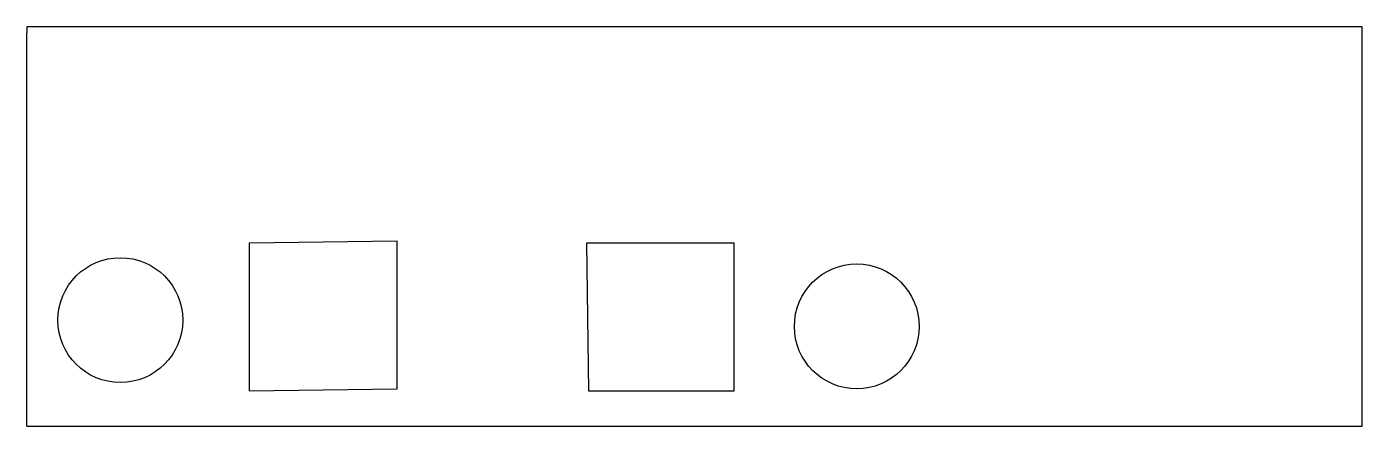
# Model space of a CAD drawing. Extents: x 78.5 to 132.8, y 142 to 158.2.
import ezdxf

# ---------------------------------------------------------------- set-up
doc = ezdxf.new("R2010")
doc.units = 0
doc.layers.add('PCB', color=7, linetype='CONTINUOUS')

msp = doc.modelspace()

# ---------------------------------------------------------------- linework, layer by layer
at = {"layer": 'PCB', "color": 7}
for points in [[(78.485471, 158.242092), (78.485471, 157.988444)], [(132.842176, 158.242092), (78.485471, 158.242092)], [(132.842176, 141.986445), (132.842176, 158.242092)], [(78.485471, 141.986445), (78.485471, 157.988444)], [(93.557196, 149.521778), (87.544804, 149.437817)], [(93.557196, 143.510797), (93.557196, 149.521778)], [(87.544804, 149.437817), (87.544804, 143.425425)], [(101.261862, 149.437817), (101.345824, 143.425425), (107.272843, 143.425425), (107.272843, 149.437817), (101.261862, 149.437817)], [(87.544804, 143.425425), (93.557196, 143.510797)], [(78.485471, 141.986445), (132.842176, 141.986445)]]:
    msp.add_lwpolyline(points, dxfattribs=at)
at = {"layer": 'PCB', "color": 2}
for points in [[(78.485471, 158.242092), (78.485471, 157.988444)], [(132.842176, 158.242092), (78.485471, 158.242092)], [(132.842176, 141.986445), (132.842176, 158.242092)], [(78.485471, 141.986445), (78.485471, 157.988444)], [(78.485471, 141.986445), (132.842176, 141.986445)]]:
    msp.add_lwpolyline(points, dxfattribs=at)
at = {"layer": 'PCB', "color": 1}
for points in [[(93.557196, 149.521778), (87.544804, 149.437817)], [(93.557196, 143.510797), (93.557196, 149.521778)], [(87.544804, 149.437817), (87.544804, 143.425425)], [(101.261862, 149.437817), (101.345824, 143.425425), (107.272843, 143.425425), (107.272843, 149.437817), (101.261862, 149.437817)], [(87.544804, 143.425425), (93.557196, 143.510797)]]:
    msp.add_lwpolyline(points, dxfattribs=at)
at = {"layer": 'PCB', "color": 7}
for points in [[(79.756176, 146.304092), (79.756176, 147.706736), (80.892826, 148.84515), (82.295824, 148.84515)], [(82.295824, 148.84515), (83.698468, 148.84515), (84.835471, 147.706736), (84.835471, 146.304092)], [(109.728529, 146.050444), (109.728529, 147.453442), (110.865179, 148.590092), (112.268176, 148.590092)], [(112.268176, 148.590092), (113.670821, 148.590092), (114.807824, 147.453442), (114.807824, 146.050444)], [(82.295824, 143.764444), (80.892826, 143.764444), (79.756176, 144.901094), (79.756176, 146.304092)], [(84.835471, 146.304092), (84.835471, 144.901094), (83.698468, 143.764444), (82.295824, 143.764444)], [(112.268176, 143.510797), (110.865179, 143.510797), (109.728529, 144.647447), (109.728529, 146.050444)], [(114.807824, 146.050444), (114.807824, 144.647447), (113.670821, 143.510797), (112.268176, 143.510797)]]:
    msp.add_open_spline(points, degree=3, dxfattribs=at)
at = {"layer": 'PCB', "color": 5}
for points in [[(79.756176, 146.304092), (79.756176, 147.706736), (80.892826, 148.84515), (82.295824, 148.84515)], [(82.295824, 148.84515), (83.698468, 148.84515), (84.835471, 147.706736), (84.835471, 146.304092)], [(109.728529, 146.050444), (109.728529, 147.453442), (110.865179, 148.590092), (112.268176, 148.590092)], [(112.268176, 148.590092), (113.670821, 148.590092), (114.807824, 147.453442), (114.807824, 146.050444)], [(82.295824, 143.764444), (80.892826, 143.764444), (79.756176, 144.901094), (79.756176, 146.304092)], [(84.835471, 146.304092), (84.835471, 144.901094), (83.698468, 143.764444), (82.295824, 143.764444)], [(112.268176, 143.510797), (110.865179, 143.510797), (109.728529, 144.647447), (109.728529, 146.050444)], [(114.807824, 146.050444), (114.807824, 144.647447), (113.670821, 143.510797), (112.268176, 143.510797)]]:
    msp.add_open_spline(points, degree=3, dxfattribs=at)

doc.saveas('drawing.dxf')
